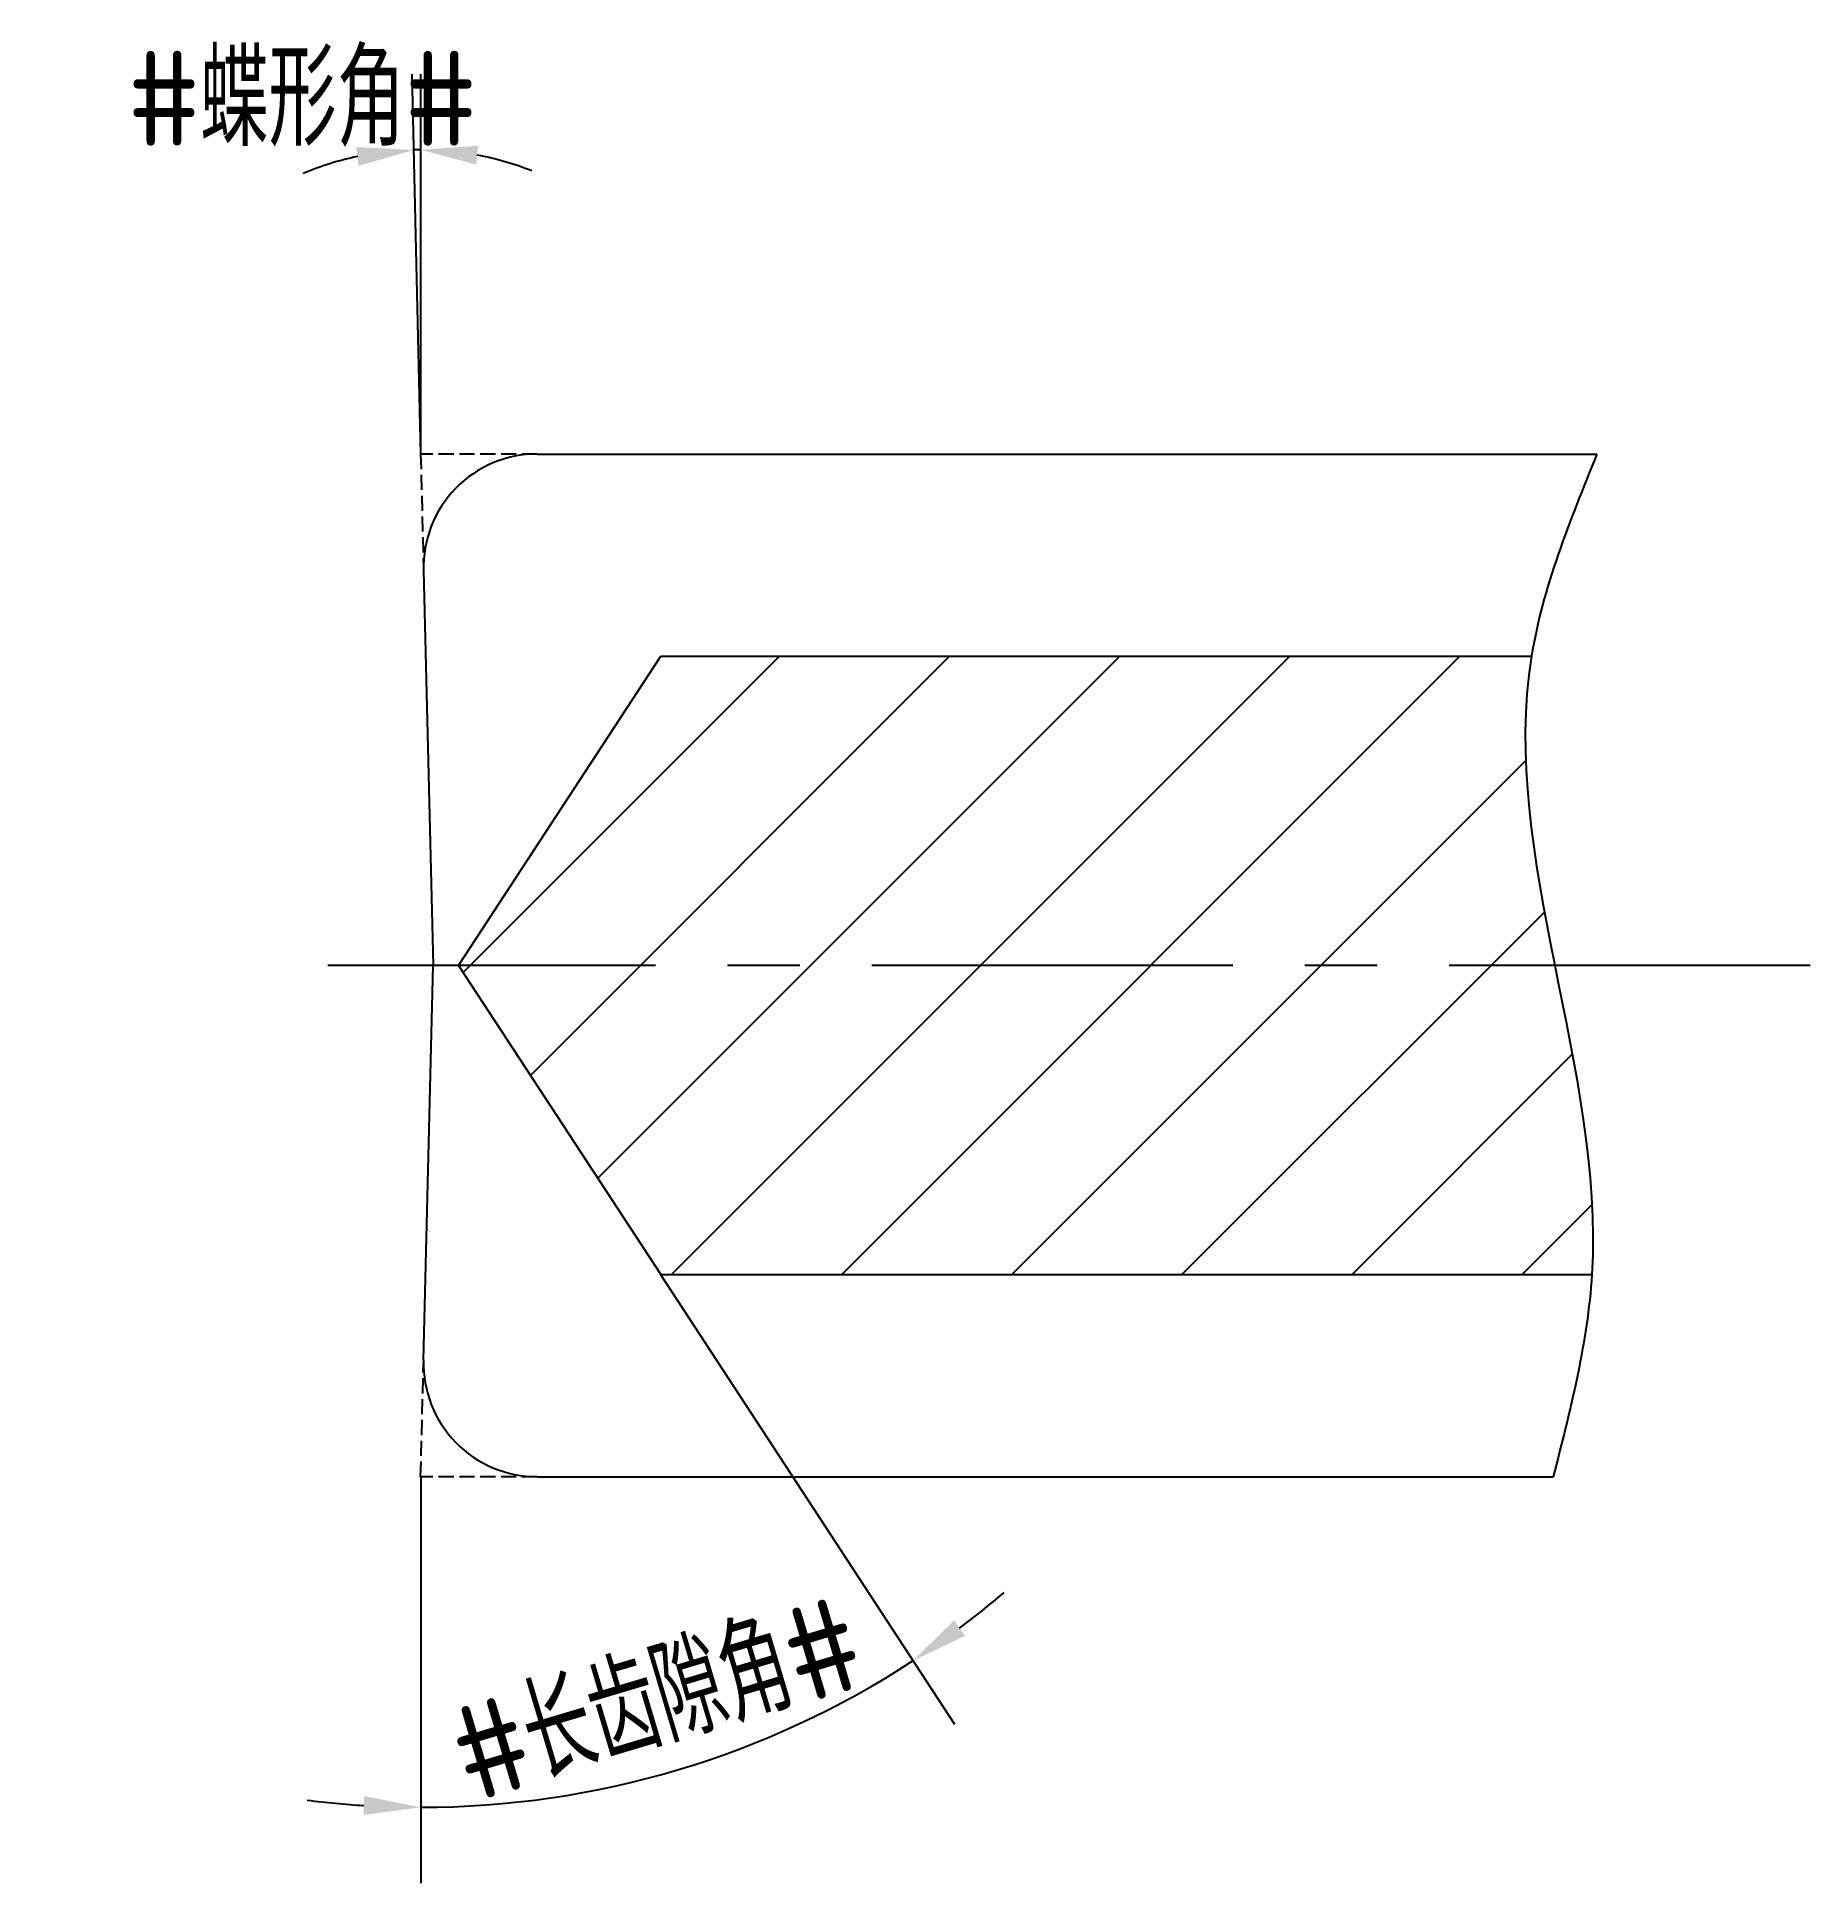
# Model space of a CAD drawing. Header units: millimetres. Extents: x -10.5 to 36.3, y -24.2 to 24.5.
import ezdxf

# ---------------------------------------------------------------- set-up
doc = ezdxf.new("R2010")
doc.units = ezdxf.units.MM
for name, pattern in [('ACAD_ISO04W100', [30, 24, -3, 0, -3]), ('BANKLINE1', [5.5, 4, -1.5]), ('CENTER', [50.8, 31.75, -6.35, 6.35, -6.35])]:
    doc.linetypes.add(name, pattern=pattern)
for name, color, linetype in [('中心线', 2, 'ACAD_ISO04W100'), ('标注', 7, 'Continuous'), ('轮廓', 4, 'Continuous')]:
    doc.layers.add(name, color=color, linetype=linetype)
doc.styles.add('CFST0', font='gbenor.shx', dxfattribs={"bigfont": 'gbcbig.shx'})
doc.dimstyles.new('TYToolDesignC1-1', dxfattribs={"dimtxt": 2.5, "dimasz": 1.5, "dimexe": 2, "dimexo": 0, "dimtad": 1, "dimtoh": 1, "dimdec": 3, "dimdsep": 46, "dimtxsty": 'CFST0', "dimcen": 2.502, "dimclrd": 3, "dimclre": 3, "dimclrt": 3, "dimazin": 2, "dimtfac": 1, "dimtdec": 3, "dimtmove": 0, "dimatfit": 3, "dimfxl": 1, "dimarcsym": 0})

# ---------------------------------------------------------------- blocks, each defined once
blk = doc.blocks.new('*D2')
at = {"layer": 'Defpoints', "color": 0, "transparency": 16777216}
for p in [(-0.391, 21.531), (-0.331, 13.5), (-0.331, 13.5), (-0.331, 11.27), (-0.281, 11.27)]:
    blk.add_point(p, dxfattribs=at)
at = {"layer": '标注', "color": 3, "lineweight": -2, "transparency": 16777216}
for q in [(-0.556, 23.528), (-0.331, 23.531)]:
    blk.add_line((-0.331, 13.5), q, dxfattribs=at)
for start, end in [(90, 91.2844), (102.0018, 112.7191), (68.5654, 79.2827)]:
    blk.add_arc((-0.331, 13.5), 8.031, start, end, dxfattribs=at)
at = {"layer": '标注', "color": 3, "transparency": 16777216}
for points in [[(-2.03, 21.604), (-1.972, 21.107), (-0.511, 21.529)], [(1.139, 21.142), (1.186, 21.64), (-0.331, 21.531)]]:
    blk.add_solid(points, dxfattribs=at)
at = {"layer": '标注', "color": 3, "transparency": 16777216, "insert": (-3.451, 22.872), "char_height": 2.5, "attachment_point": 5, "style": 'CFST0'}
blk.add_mtext('#蝶形角#', dxfattribs=at)
blk = doc.blocks.new('*D1')
at = {"layer": 'Defpoints', "color": 0, "transparency": 16777216}
for p in [(-0.331, 1.52), (-0.331, 1.52), (5.999, -8.16), (-0.331, -13.5), (4.225, -21.788)]:
    blk.add_point(p, dxfattribs=at)
at = {"layer": '标注', "color": 3, "lineweight": -2, "transparency": 16777216}
for p, q in [((5.999, -8.16), (13.761, -20.03)), ((-0.331, -13.5), (-0.331, -24.229))]:
    blk.add_line(p, q, dxfattribs=at)
for start, end in [(306.8012, 310.4206), (270, 303.1817), (262.7611, 266.3805)]:
    blk.add_arc((-0.331, 1.52), 23.749, start, end, dxfattribs=at)
at = {"layer": '标注', "color": 3, "transparency": 16777216}
for points in [[(14.039, -17.701), (13.752, -17.291), (12.666, -18.356)], [(-1.823, -21.932), (-1.838, -22.431), (-0.331, -22.229)]]:
    blk.add_solid(points, dxfattribs=at)
at = {"layer": '标注', "color": 3, "transparency": 16777216, "insert": (5.895, -19.377), "char_height": 2.5, "attachment_point": 5, "rotation": 16.5909, "style": 'CFST0'}
blk.add_mtext('#长齿隙角#', dxfattribs=at)

msp = doc.modelspace()

# ---------------------------------------------------------------- hatches: boundary and pattern name
at = {"layer": '轮廓'}
h = msp.add_hatch(dxfattribs=at)
h.set_pattern_fill('ANSI31', color=256)
h.set_pattern_definition([(45, (84.637, -136.3613), (-2.245064, 2.245064), [])])
edge = h.paths.add_edge_path()
edge.add_spline(control_points=[(29.6037, 0), (29.0523, 2.7603), (28.5608, 5.5039), (28.9897, 8.16)], knot_values=[5.6125035, 5.6125035, 5.6125035, 5.6125035, 13.8619352, 13.8619352, 13.8619352, 13.8619352], degree=3, periodic=0)
edge.add_line((28.9897, 8.16), (6.0046, 8.16))
edge.add_line((6.0046, 8.16), (0.6637, 0))
edge.add_line((0.6637, 0), (29.6037, 0))
edge = h.paths.add_edge_path()
edge.add_line((0.6637, 0), (6.0046, -8.16))
edge.add_line((6.0046, -8.16), (30.5839, -8.16))
edge.add_spline(control_points=[(30.5839, -8.16), (30.7515, -5.4692), (30.1483, -2.7264), (29.6037, 0)], knot_values=[13.8619352, 13.8619352, 13.8619352, 13.8619352, 22.010109, 22.010109, 22.010109, 22.010109], degree=3, periodic=0)
edge.add_line((29.6037, 0), (0.6637, 0))

# ---------------------------------------------------------------- linework, layer by layer
at = {"layer": '中心线', "linetype": 'CENTER', "ltscale": 0.3}
msp.add_line((36.3431, 0), (-2.7814, 0), dxfattribs=at)
at = {"layer": '轮廓', "linetype": 'BANKLINE1', "ltscale": 0.1}
for p, q in [((-0.3313, 13.5), (-0.2574, 10.5)), ((2.7426, 13.5), (-0.3313, 13.5)), ((-0.3313, -13.5), (-0.2574, -10.5)), ((2.7426, -13.5), (-0.3313, -13.5))]:
    msp.add_line(p, q, dxfattribs=at)
at = {"layer": '轮廓'}
for p, q in [((2.7426, 13.5), (30.7172, 13.5)), ((-0.2565, 10.4262), (0, 0)), ((0.6637, 0), (6.0046, 8.16)), ((6.0046, 8.16), (28.9897, 8.16)), ((-0.2565, -10.4263), (0, 0)), ((0.6637, 0), (6.0046, -8.16)), ((6.0046, -8.16), (30.5839, -8.16)), ((2.7426, -13.5001), (29.562, -13.5001))]:
    msp.add_line(p, q, dxfattribs=at)
for centre, start, end in [((2.7426, 10.5), 90, 181.40948), ((2.7426, -10.5001), 178.59052, 270)]:
    msp.add_arc(centre, 3, start, end, dxfattribs=at)
msp.add_spline([(30.7172, 13.5), (28.9897, 8.16), (30.5839, -8.16), (29.562, -13.5001)], degree=3, dxfattribs=at)

# ---------------------------------------------------------------- dimensions: what is measured, and where the dimension line sits
at = {"layer": '标注'}
dim = msp.add_angular_dim_2l(base=(-0.3913, 21.5306), line1=((-0.3313, 13.5), (-0.3313, 11.27)), line2=((-0.3313, 13.5), (-0.2813, 11.27)), text='#蝶形角#', dimstyle='TYToolDesignC1-1', dxfattribs=at)
dim.commit()
dim.dimension.update_dxf_attribs({"geometry": '*D2', "text_midpoint": (-3.4513, 20.9), "dimtype": 162})
dim = msp.add_angular_dim_2l(base=(4.2249, -21.7877), line1=((-0.3313, 1.52), (5.9987, -8.16)), line2=((-0.3313, 1.52), (-0.3313, -13.5)), text='#长齿隙角#', dimstyle='TYToolDesignC1-1', dxfattribs=at)
dim.commit()
dim.dimension.update_dxf_attribs({"geometry": '*D1', "text_midpoint": (5.8948, -19.3771)})

doc.saveas('drawing.dxf')
